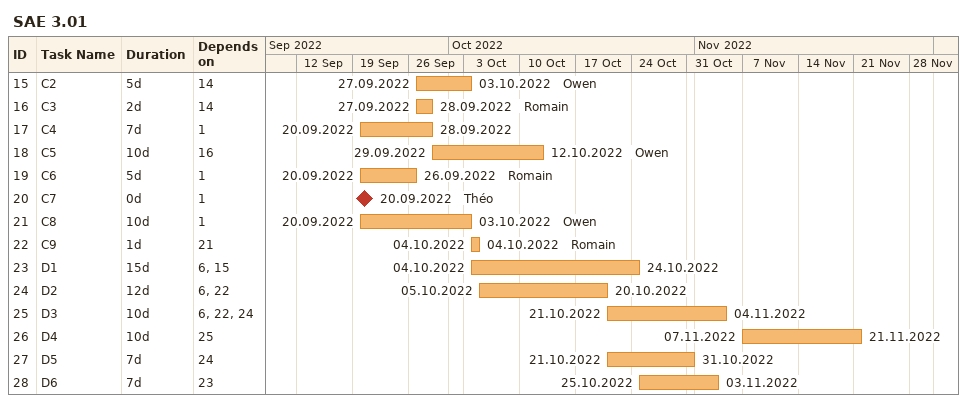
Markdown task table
SAE 3.01

| ID | Task | Duration | Start | Finish | Predecessors | Resources |
|---|---|---|---|---|---|---|
| 15 | C2 | 5d | 2022-09-27 | 2022-10-03 | 14 | Owen |
| 16 | C3 | 2d | 2022-09-27 | 2022-09-28 | 14 | Romain |
| 17 | C4 | 7d | 2022-09-20 | 2022-09-28 | 1 |  |
| 18 | C5 | 10d | 2022-09-29 | 2022-10-12 | 16 | Owen |
| 19 | C6 | 5d | 2022-09-20 | 2022-09-26 | 1 | Romain |
| 20 | C7 | 0d | 2022-09-20 | 2022-09-20 | 1 | Théo |
| 21 | C8 | 10d | 2022-09-20 | 2022-10-03 | 1 | Owen |
| 22 | C9 | 1d | 2022-10-04 | 2022-10-04 | 21 | Romain |
| 23 | D1 | 15d | 2022-10-04 | 2022-10-24 | 6, 15 |  |
| 24 | D2 | 12d | 2022-10-05 | 2022-10-20 | 6, 22 |  |
| 25 | D3 | 10d | 2022-10-21 | 2022-11-04 | 6, 22, 24 |  |
| 26 | D4 | 10d | 2022-11-07 | 2022-11-21 | 25 |  |
| 27 | D5 | 7d | 2022-10-21 | 2022-10-31 | 24 |  |
| 28 | D6 | 7d | 2022-10-25 | 2022-11-03 | 23 |  |
